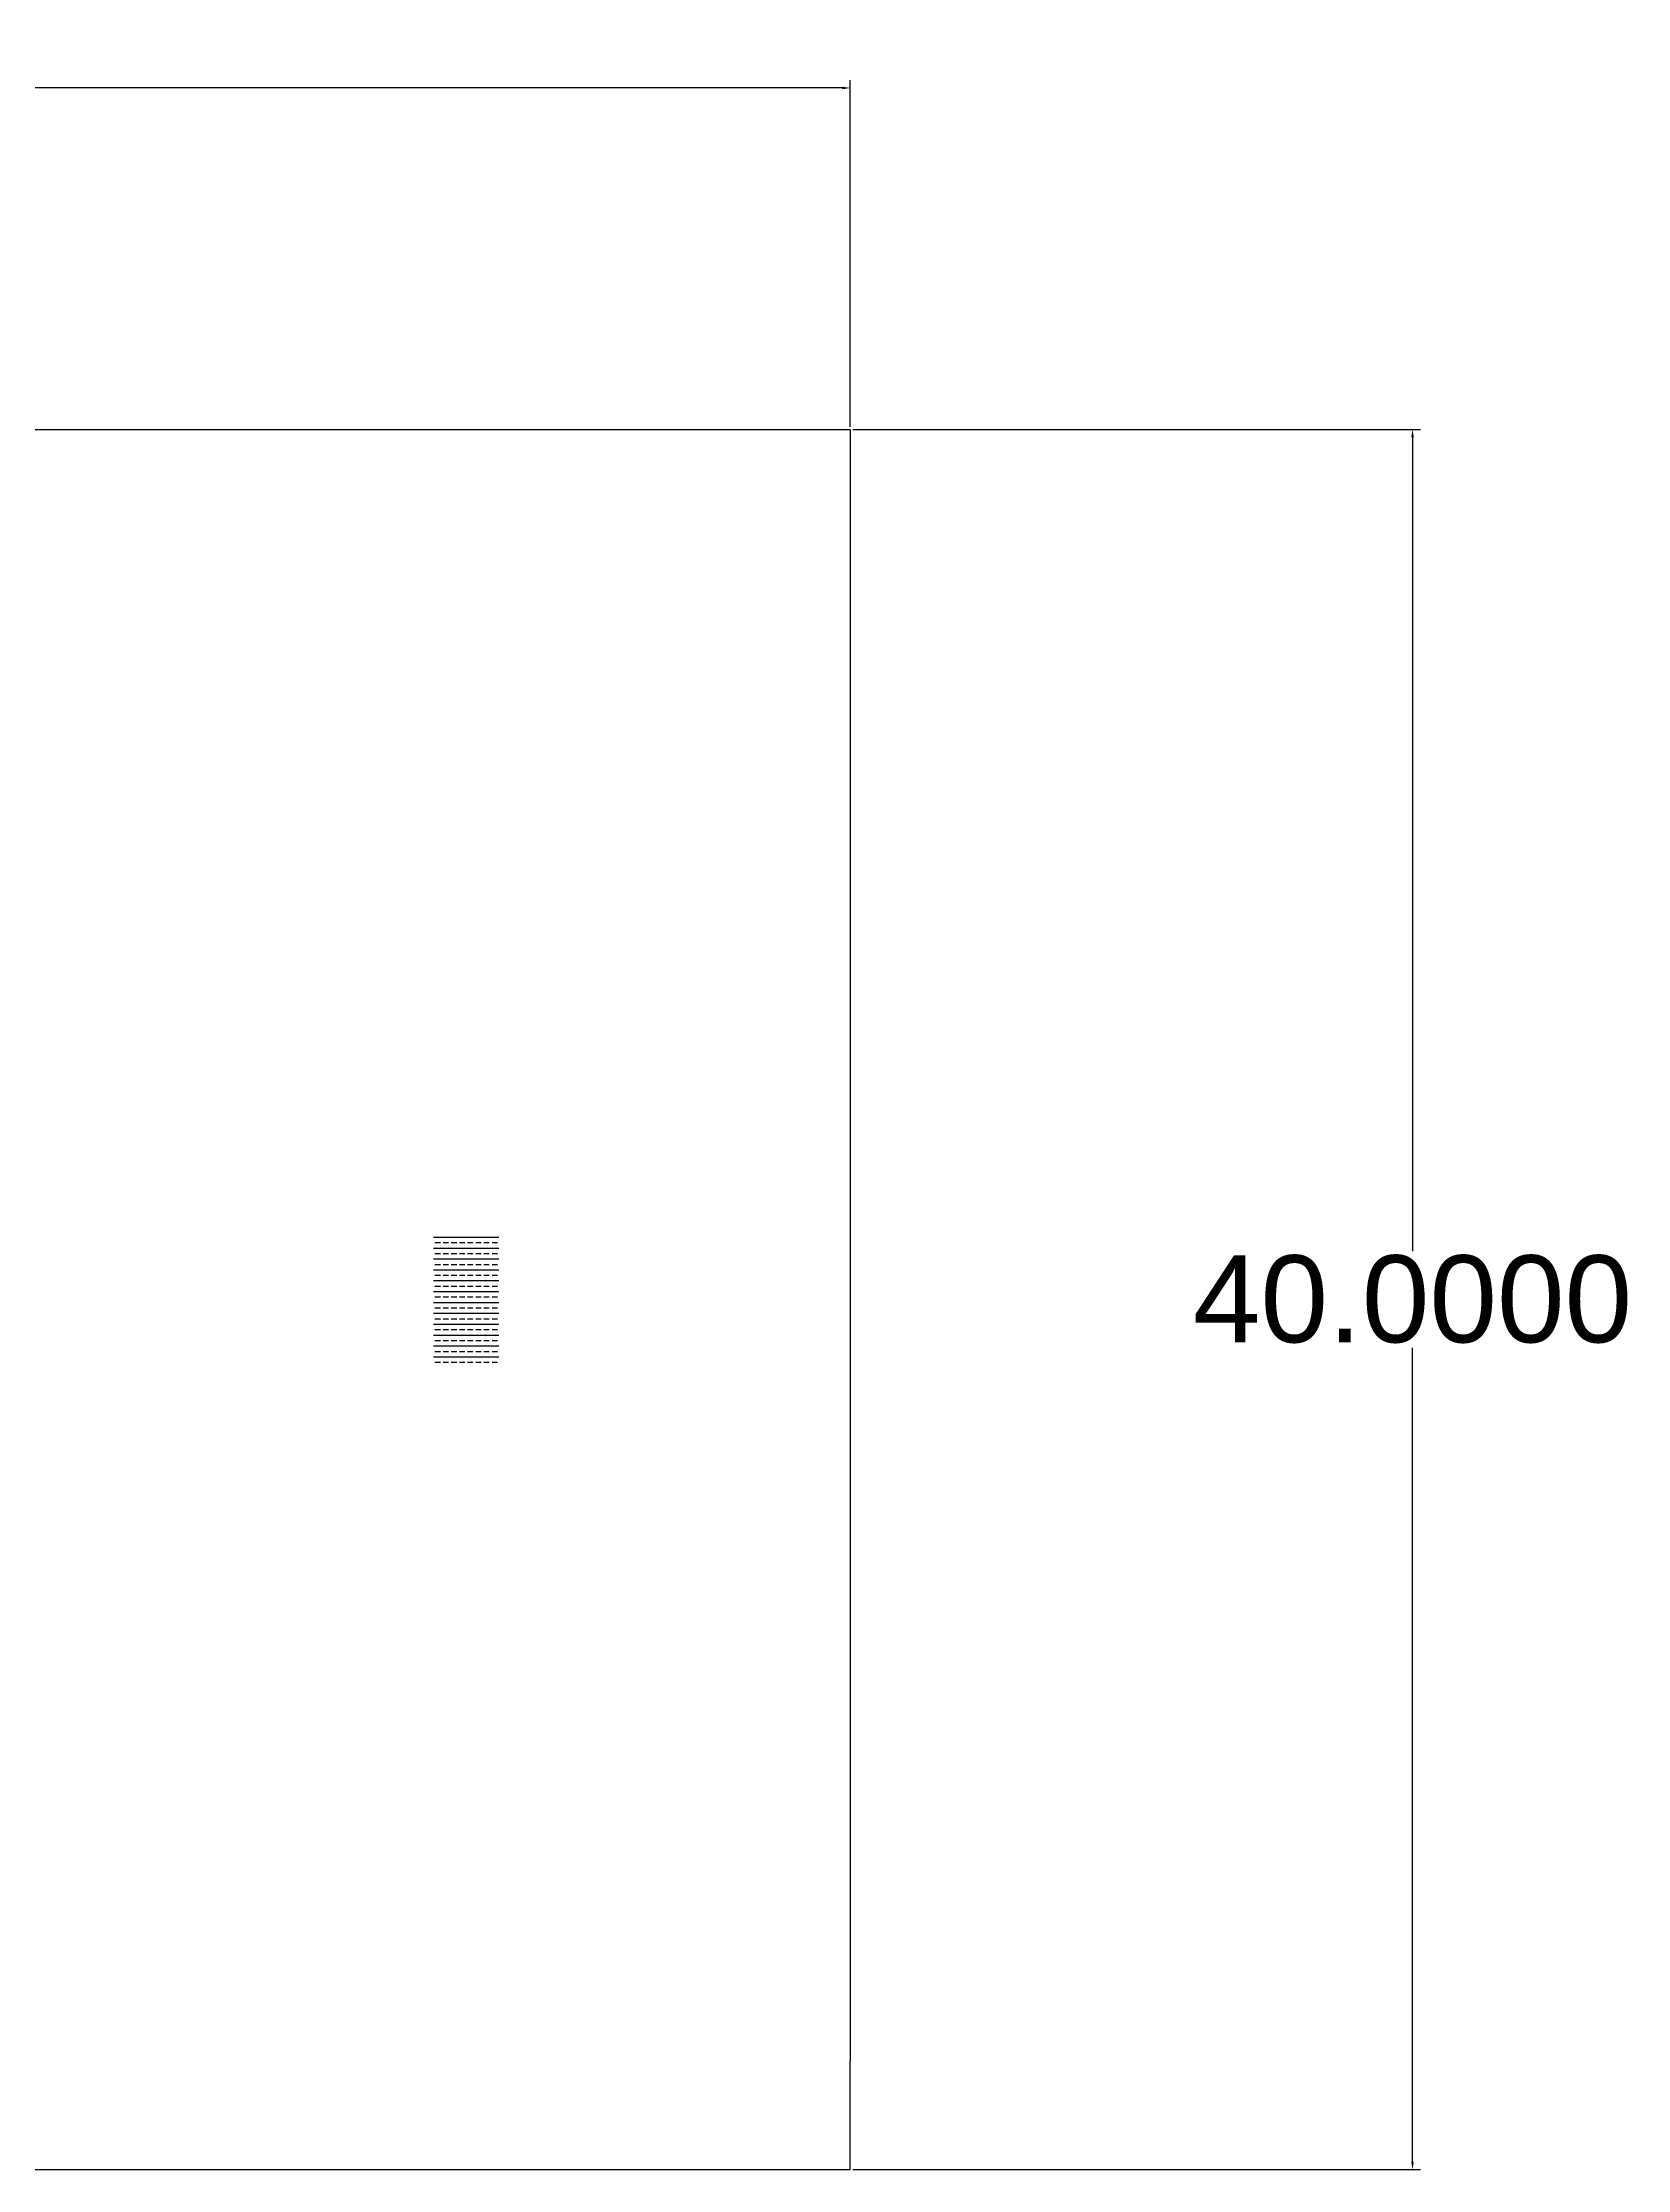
# Model space of a CAD drawing. Header units: inches. Extents: x 0 to 270, y 106 to 215.
# Drawn here: x 226.11 to 262.54, y 106.34 to 155.23 of the extents above; entities that cross this region are included whole.
import ezdxf

# ---------------------------------------------------------------- set-up
doc = ezdxf.new("R2010")
doc.units = ezdxf.units.IN
doc.header["$MEASUREMENT"] = 0
doc.styles.get("Standard").update_dxf_attribs({"font": 'arial.ttf'})
doc.dimstyles.get("Standard").update_dxf_attribs({"dimtxt": 0.18, "dimasz": 0.18, "dimexe": 0.18, "dimexo": 0.0625, "dimgap": 0.09, "dimtad": 0, "dimtih": 1, "dimtoh": 1, "dimdec": 4, "dimzin": 0, "dimdsep": 46, "dimtxsty": 'Standard', "dimcen": 0.09, "dimadec": 0, "dimazin": 0, "dimtfac": 1, "dimtdec": 4, "dimtofl": 0, "dimtmove": 0, "dimatfit": 3, "dimfxl": 1, "dimtolj": 1, "dimtzin": 0, "dimarcsym": 0})

# ---------------------------------------------------------------- blocks, each defined once
blk = doc.blocks.new('*D52')
at = {"color": 0, "lineweight": -2, "transparency": 16777216}
for p, q in [((24.673, 146.399), (24.673, 154.366)), ((24.853, 154.186), (128.864, 154.186)), ((244.493, 154.186), (140.482, 154.186)), ((244.673, 146.399), (244.673, 154.366))]:
    blk.add_line(p, q, dxfattribs=at)
at = {"color": 0, "transparency": 16777216}
for points in [[(24.853, 154.216), (24.853, 154.156), (24.673, 154.186)], [(244.493, 154.216), (244.493, 154.156), (244.673, 154.186)]]:
    blk.add_solid(points, dxfattribs=at)
at = {"layer": 'Defpoints', "color": 0, "transparency": 16777216}
for p in [(244.673, 154.186), (24.673, 146.336), (244.673, 146.336)]:
    blk.add_point(p, dxfattribs=at)
at = {"color": 0, "transparency": 16777216, "insert": (134.673, 154.186), "char_height": 0.18, "attachment_point": 5}
blk.add_mtext('\\A1;{\\H11.11111x;220.0000}', dxfattribs=at)
blk = doc.blocks.new('*D53')
at = {"color": 0, "lineweight": -2, "transparency": 16777216}
for p, q in [((244.735, 146.336), (257.778, 146.336)), ((257.598, 146.156), (257.598, 127.448)), ((257.598, 106.516), (257.598, 125.225)), ((244.735, 106.336), (257.778, 106.336))]:
    blk.add_line(p, q, dxfattribs=at)
at = {"color": 0, "transparency": 16777216}
for points in [[(257.568, 146.156), (257.628, 146.156), (257.598, 146.336)], [(257.568, 106.516), (257.628, 106.516), (257.598, 106.336)]]:
    blk.add_solid(points, dxfattribs=at)
at = {"layer": 'Defpoints', "color": 0, "transparency": 16777216}
for p in [(244.673, 146.336), (244.673, 106.336), (257.598, 106.336)]:
    blk.add_point(p, dxfattribs=at)
at = {"color": 0, "transparency": 16777216, "insert": (257.598, 126.336), "char_height": 0.18, "attachment_point": 5}
blk.add_mtext('\\A1;{\\H11.11111x;40.0000}', dxfattribs=at)

msp = doc.modelspace()

# ---------------------------------------------------------------- hatches: boundary and pattern name
h = msp.add_hatch()
h.set_pattern_fill('BRASS', color=256)
h.set_pattern_definition([(0, (-2e-14, -121.48205), (0, 0.25), []), (0, (-2e-14, -121.35705), (0, 0.25), [0.125, -0.0625])])
h.paths.add_polyline_path([(236.59186, 127.83637), (235.37297, 127.83637), (235.09186, 127.83637), (235.09186, 124.83637), (236.59186, 124.83637)])

# ---------------------------------------------------------------- linework, layer by layer
for p, q in [((24.67258, 146.33637), (244.67258, 146.33637)), ((244.67258, 146.33637), (244.67258, 143.83637)), ((244.67258, 143.83637), (244.67258, 108.83637)), ((244.67258, 106.33637), (244.67258, 108.83637)), ((24.67258, 106.33637), (244.67258, 106.33637))]:
    msp.add_line(p, q)

# ---------------------------------------------------------------- dimensions: what is measured, and where the dimension line sits
dim = msp.add_linear_dim(base=(244.67258, 154.1863), p1=(24.67258, 146.33637), p2=(244.67258, 146.33637), text='{\\H11.11111x;<>}', dimstyle='Standard')
dim.commit()
dim.dimension.update_dxf_attribs({"geometry": '*D52', "text_midpoint": (134.67258, 154.1863)})
dim = msp.add_linear_dim(base=(257.59832, 106.33637), p1=(244.67258, 146.33637), p2=(244.67258, 106.33637), angle=90, text='{\\H11.11111x;<>}', dimstyle='Standard')
dim.commit()
dim.dimension.update_dxf_attribs({"geometry": '*D53', "text_midpoint": (257.59832, 126.33637)})

doc.saveas('drawing.dxf')
